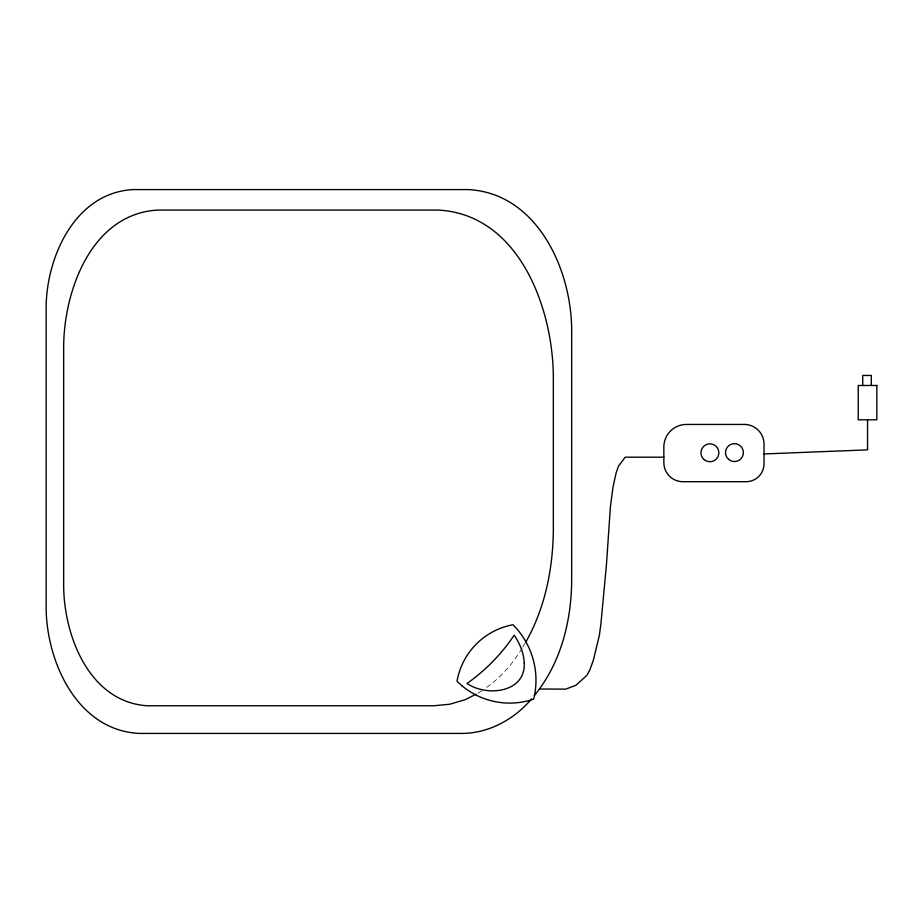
<?xml version="1.0" encoding="UTF-8"?>
<svg xmlns="http://www.w3.org/2000/svg" width="923" height="923" viewBox="0 0 923 923"><rect width="100%" height="100%" fill="white"/><g stroke="black" fill="none" stroke-linecap="round" stroke-linejoin="round"><path stroke-width="0.69" stroke-dasharray="4.62 3.46" d="M522.049 648.304C512.957 663.383 501.166 677.24 486.652 687.358M522.787 647.069L524.991 643.377M481.979 690.739L477.179 693.658"/><path stroke-width="1.38" d="M525.729 642.143C544.974 608.395 552.877 569.156 553.339 530.575L553.339 378.384C553.465 309.113 519.499 214.736 438.667 210.086L157.579 210.086C91.377 213.894 63.56 291.195 63.664 347.913L63.664 583.348C63.122 634.17 88.654 701.815 147.08 705.76L433.96 705.76L449.547 704.272L464.857 699.796L475.956 694.269M534.325 695.561C560.399 663.995 571.187 622.206 571.66 581.848L571.66 333.411C572.721 271.731 537.971 192.988 468.099 189.584L133.362 189.584C74.521 192.446 45.25 258.775 46.15 310.716L46.15 604.242C45.192 659.633 76.401 730.358 139.154 733.416L462.527 733.416C489.363 733.139 514.572 719.04 531.648 698.826M764.025 453.954L867.551 449.859L867.551 419.815M663.845 457.185L625.217 457.185L618.618 465.942L616.103 472.899L613.022 486.963L610.415 506.658L606.434 564.934L600.861 624.283L599.35 635.416L593.408 660.003L589.97 669.66L586.866 675.371L575.848 685.304L565.718 689.135L539.69 689.02M871.3 385.479L871.3 375.453L862.717 375.453L862.717 385.479M524.229 663.083C525.614 692.885 486.525 696.969 467.015 683.47A184.612 184.612 0 0 0 514.18 635.162C519.741 643.435 523.895 652.999 524.229 663.083M876.85 385.479L858.24 385.479L858.24 419.815L876.85 419.815L876.85 385.479M744.353 424.442L686.412 424.442A22.567 22.567 0 0 0 663.845 447.02L663.845 462.688A19.002 19.002 0 0 0 682.847 481.691L746.119 481.691A17.906 17.906 0 0 0 764.025 463.784L764.025 444.113A19.671 19.671 0 0 0 744.353 424.442M462.135 685.916L457.035 681.255A69.606 69.606 0 0 1 512.969 624.744A78.547 78.547 0 0 1 533.679 699.138A74.532 74.532 0 0 1 462.135 685.916M728.651 459.423A8.942 8.942 0 0 0 743.234 454.197A8.942 8.942 0 0 0 731.42 444.182A8.942 8.942 0 0 0 728.651 459.423M704.122 459.608A8.942 8.942 0 0 0 718.705 454.381A8.942 8.942 0 0 0 706.891 444.367A8.942 8.942 0 0 0 704.122 459.608"/></g></svg>
